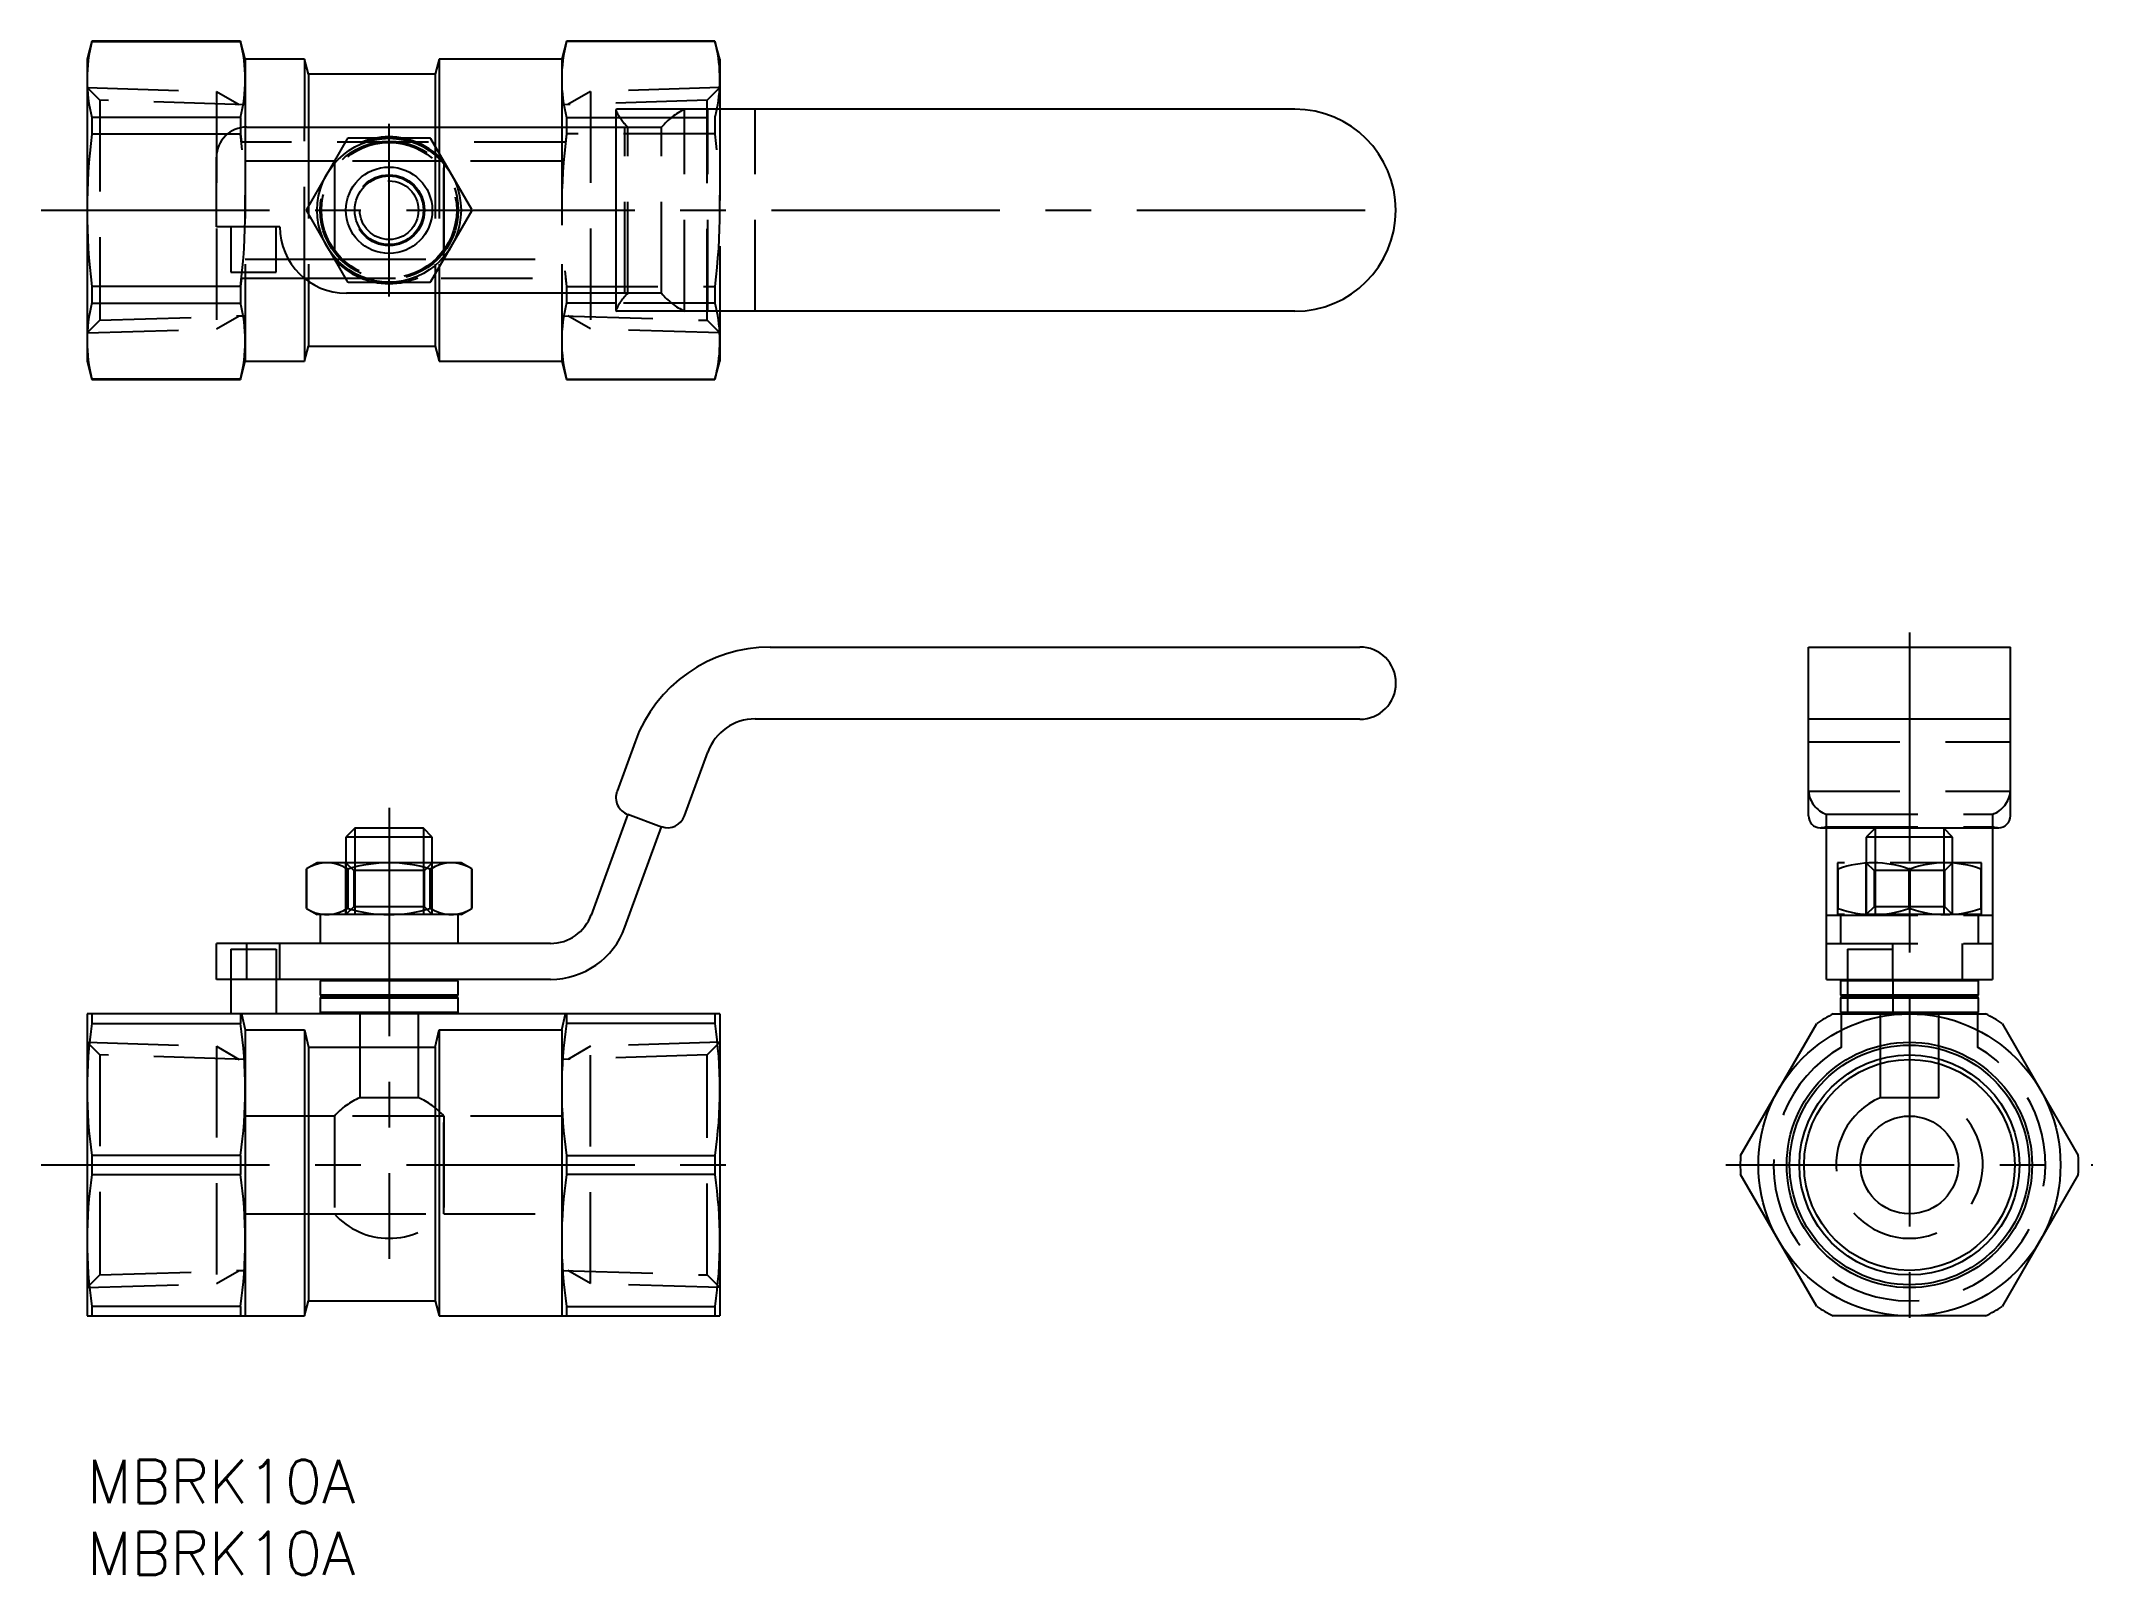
# Model space of a CAD drawing. Extents: x -3 to 139, y -8 to 99.
import ezdxf

# ---------------------------------------------------------------- set-up
doc = ezdxf.new("R2010")
doc.units = 0
doc.header["$LTSCALE"] = 0.5
doc.linetypes.add('CENTER', pattern=[50.8, 31.75, -6.35, 6.35, -6.35])
doc.linetypes.add('DASHED', pattern=[19.05, 12.7, -6.35])
for name, color, linetype in [('MSM_CENTER', 1, 'CENTER'), ('MSM_CONTINUOUS', 7, 'CONTINUOUS'), ('MSM_DASHED', 4, 'DASHED'), ('MSM_NARROW', 5, 'CONTINUOUS'), ('MSM_PART_NUMBER', 7, 'CONTINUOUS')]:
    doc.layers.add(name, color=color, linetype=linetype)
doc.styles.get("Standard").update_dxf_attribs({"font": 'txt.shx', "height": 3, "bigfont": 'bigfont.shx'})

msp = doc.modelspace()

# ---------------------------------------------------------------- linework, layer by layer
at = {"layer": 'MSM_CENTER'}
for p, q in [((21, 80.86), (21, 92.86)), ((-3.2, 86.86), (92, 86.86)), ((126.71, 57.5), (126.71, 9)), ((21, 45.33), (21, 13.98)), ((-3.2, 20.5), (46.2, 20.5)), ((113.95, 20.5), (139.47, 20.5))]:
    msp.add_line(p, q, dxfattribs=at)
at = {"layer": 'MSM_CONTINUOUS'}
for p, q in [((0.34, 98.62), (0, 97.36)), ((10.66, 98.62), (0.34, 98.62)), ((0.34, 98.62), (0.34, 98.6)), ((0.34, 98.6), (10.66, 98.6)), ((11, 97.36), (10.66, 98.62)), ((10.66, 98.62), (10.66, 98.6)), ((33.34, 98.62), (33, 97.36)), ((43.66, 98.62), (33.34, 98.62)), ((33.34, 98.62), (33.34, 98.6)), ((43.66, 98.6), (33.34, 98.6)), ((44, 97.36), (43.66, 98.62)), ((43.66, 98.62), (43.66, 98.6)), ((0, 97.36), (0, 76.36)), ((15.12, 97.36), (11, 97.36)), ((11, 97.36), (11, 92.63)), ((15.4, 96.31), (15.12, 97.36)), ((15.12, 97.36), (15.12, 92.64)), ((24.48, 97.36), (24.2, 96.31)), ((33, 97.36), (24.48, 97.36)), ((24.48, 97.36), (24.48, 92.64)), ((33, 97.36), (33, 92.64)), ((44, 97.36), (44, 93.89)), ((24.2, 96.31), (15.4, 96.31)), ((15.4, 96.31), (15.4, 92.64)), ((24.2, 96.31), (24.2, 92.64)), ((10.66, 93.31), (0.34, 93.31)), ((0.34, 93.31), (0.34, 92.16)), ((10.66, 93.31), (10.66, 92.59)), ((33.34, 93.31), (36.77, 93.31)), ((33.34, 93.31), (33.34, 92.64)), ((36.77, 93.81), (36.77, 79.91)), ((83.98, 93.89), (36.85, 93.89)), ((0.34, 92.16), (9.76, 92.16)), ((11.1, 92.64), (36.77, 92.64)), ((18.09, 91.82), (15.25, 86.9)), ((23.84, 91.86), (18.16, 91.86)), ((26.75, 86.9), (23.91, 91.82)), ((9, 85.71), (9, 90.54)), ((13.41, 85.71), (9, 85.71)), ((10, 85.71), (10, 82.56)), ((13.15, 82.56), (13.15, 85.71)), ((15.25, 86.82), (18.09, 81.9)), ((23.91, 81.9), (26.75, 86.82)), ((0.34, 81.56), (0.34, 80.41)), ((10.66, 81.56), (0.34, 81.56)), ((10, 82.56), (13.15, 82.56)), ((10.73, 82.14), (10.66, 81.56)), ((10.66, 81.56), (10.66, 80.41)), ((10.73, 82.14), (15.1, 82.14)), ((11, 82.14), (11, 76.36)), ((15.12, 82.12), (15.12, 76.36)), ((15.4, 81.91), (15.4, 77.41)), ((18.16, 81.86), (23.84, 81.86)), ((0.34, 80.41), (10.66, 80.41)), ((36.77, 81.09), (18.03, 81.09)), ((24.2, 81.09), (24.2, 77.41)), ((24.48, 81.09), (24.48, 76.36)), ((33, 81.09), (33, 76.36)), ((33.34, 81.09), (33.34, 80.41)), ((36.77, 80.41), (33.34, 80.41)), ((83.98, 79.84), (36.85, 79.84)), ((44, 79.84), (44, 76.36)), ((15.12, 76.36), (15.4, 77.41)), ((15.4, 77.41), (24.2, 77.41)), ((24.2, 77.41), (24.48, 76.36)), ((0, 76.36), (0.34, 75.1)), ((10.66, 75.1), (11, 76.36)), ((11, 76.36), (15.12, 76.36)), ((24.48, 76.36), (33, 76.36)), ((33, 76.36), (33.34, 75.1)), ((43.66, 75.1), (44, 76.36)), ((0.34, 75.12), (0.34, 75.1)), ((10.66, 75.12), (0.34, 75.12)), ((0.34, 75.1), (10.66, 75.1)), ((10.66, 75.12), (10.66, 75.1)), ((33.34, 75.12), (33.34, 75.1)), ((33.34, 75.12), (43.66, 75.12)), ((33.34, 75.1), (43.66, 75.1)), ((43.66, 75.12), (43.66, 75.1)), ((47.5, 56.5), (88.5, 56.5)), ((119.69, 44.76), (119.69, 56.5)), ((119.69, 56.5), (133.74, 56.5)), ((133.74, 44.76), (133.74, 56.5)), ((46.45, 51.5), (88.5, 51.5)), ((119.69, 51.5), (133.74, 51.5)), ((38.1, 49.92), (36.85, 46.47)), ((41.55, 44.76), (43.16, 49.2)), ((37.59, 44.87), (35.05, 37.87)), ((37.59, 44.87), (39.94, 44.01)), ((18.61, 43.9), (18, 43.29)), ((18, 43.29), (18, 41.5)), ((24, 43.29), (18, 43.29)), ((23.39, 43.9), (18.61, 43.9)), ((24, 43.29), (23.39, 43.9)), ((24, 41.5), (24, 43.29)), ((37.4, 37.02), (39.94, 44.01)), ((120.51, 43.94), (132.91, 43.94)), ((120.94, 33.4), (120.94, 43.94)), ((132.49, 43.94), (132.49, 33.4)), ((16, 41.5), (15.25, 41.07)), ((26, 41.5), (16, 41.5)), ((26.75, 41.07), (26, 41.5)), ((15.25, 41.07), (15.25, 38.33)), ((15.25, 38.33), (15.25, 41.07)), ((18.09, 41.07), (18.09, 38.33)), ((18.16, 41.07), (18.09, 41.07)), ((18.16, 38.33), (18.16, 41.07)), ((23.91, 41.07), (23.84, 41.07)), ((23.84, 41.07), (23.84, 38.33)), ((23.91, 38.33), (23.91, 41.07)), ((26.75, 38.33), (26.75, 41.07)), ((26.75, 41.07), (26.75, 38.33)), ((15.25, 38.33), (16, 37.9)), ((26, 37.9), (16, 37.9)), ((16.2, 37.9), (16.2, 35.9)), ((18.16, 38.33), (18.09, 38.33)), ((23.91, 38.33), (23.84, 38.33)), ((25.8, 35.9), (25.8, 37.9)), ((26, 37.9), (26.75, 38.33)), ((9, 33.4), (9, 35.9)), ((32.23, 35.9), (9, 35.9)), ((13.41, 33.4), (13.41, 35.9)), ((10, 35.5), (10, 31)), ((10, 35.5), (13.15, 35.5)), ((13.15, 35.5), (13.15, 31)), ((10, 33.4), (9, 33.4)), ((32.23, 33.4), (13.15, 33.4)), ((16.3, 33.4), (16.2, 33.3)), ((16.2, 33.3), (16.2, 32.3)), ((25.8, 33.3), (16.2, 33.3)), ((25.8, 33.3), (25.7, 33.4)), ((25.8, 32.3), (25.8, 33.3)), ((120.94, 33.4), (132.49, 33.4)), ((122.01, 33.4), (121.91, 33.3)), ((131.51, 33.3), (121.91, 33.3)), ((121.91, 33.3), (121.91, 32.3)), ((131.51, 33.3), (131.41, 33.4)), ((131.51, 32.3), (131.51, 33.3)), ((16.2, 32.3), (16.3, 32.2)), ((25.8, 32.3), (16.2, 32.3)), ((16.3, 32.2), (16.2, 32.1)), ((16.2, 32.1), (16.2, 31.1)), ((25.8, 32.1), (16.2, 32.1)), ((25.7, 32.2), (16.3, 32.2)), ((25.7, 32.2), (25.8, 32.3)), ((25.8, 32.1), (25.7, 32.2)), ((25.8, 31.1), (25.8, 32.1)), ((121.91, 32.3), (122.01, 32.2)), ((131.51, 32.3), (121.91, 32.3)), ((122.01, 32.2), (121.91, 32.1)), ((131.51, 32.1), (121.91, 32.1)), ((121.91, 32.1), (121.91, 31.1)), ((131.41, 32.2), (122.01, 32.2)), ((131.41, 32.2), (131.51, 32.3)), ((131.51, 32.1), (131.41, 32.2)), ((131.51, 31.1), (131.51, 32.1)), ((0, 31), (0, 10)), ((44, 31), (0, 31)), ((0.34, 31), (0.34, 30.34)), ((0.34, 30.34), (10.66, 30.34)), ((10.66, 31), (10.66, 30.34)), ((10.73, 31), (11, 29.88)), ((16.2, 31.1), (16.3, 31)), ((25.8, 31.1), (16.2, 31.1)), ((25.7, 31), (25.8, 31.1)), ((33, 29.88), (33.27, 31)), ((33.34, 31), (33.34, 30.34)), ((43.66, 30.34), (33.34, 30.34)), ((43.66, 31), (43.66, 30.34)), ((44, 31), (44, 10)), ((114.97, 21.16), (120.26, 30.34)), ((121.41, 31), (132.01, 31)), ((121.91, 31.1), (122.01, 31)), ((131.51, 31.1), (121.91, 31.1)), ((131.41, 31), (131.51, 31.1)), ((133.16, 30.34), (138.45, 21.16)), ((11, 29.88), (15.12, 29.88)), ((11, 29.88), (11, 10)), ((15.12, 29.88), (15.4, 28.68)), ((15.12, 29.88), (15.12, 10)), ((15.4, 28.68), (24.2, 28.68)), ((15.4, 28.68), (15.4, 11.05)), ((24.2, 28.68), (24.48, 29.88)), ((24.2, 28.68), (24.2, 11.05)), ((24.48, 29.88), (33, 29.88)), ((24.48, 29.88), (24.48, 10)), ((33, 29.88), (33, 10)), ((10.66, 21.16), (0.34, 21.16)), ((0.34, 21.16), (0.34, 19.84)), ((10.66, 21.16), (10.66, 19.84)), ((33.34, 21.16), (43.66, 21.16)), ((33.34, 21.16), (33.34, 19.84)), ((43.66, 21.16), (43.66, 19.84)), ((0.34, 19.84), (10.66, 19.84)), ((43.66, 19.84), (33.34, 19.84)), ((120.26, 10.66), (114.97, 19.84)), ((138.45, 19.84), (133.16, 10.66)), ((0, 10), (15.12, 10)), ((0.34, 10.66), (0.34, 10)), ((10.66, 10.66), (0.34, 10.66)), ((10.66, 10.66), (10.66, 10)), ((15.12, 10), (15.4, 11.05)), ((15.4, 11.05), (24.2, 11.05)), ((24.2, 11.05), (24.48, 10)), ((24.48, 10), (44, 10)), ((33.34, 10.66), (33.34, 10)), ((33.34, 10.66), (43.66, 10.66)), ((43.66, 10.66), (43.66, 10)), ((132.01, 10), (121.41, 10))]:
    msp.add_line(p, q, dxfattribs=at)
for centre, radius in [((21, 86.86), 5), ((21, 86.86), 3), ((126.71, 20.5), 10.5), ((126.71, 20.5), 8.53), ((126.71, 20.5), 7.65), ((126.71, 20.5), 7.33), ((126.71, 20.5), 3.4)]:
    msp.add_circle(centre, radius, dxfattribs=at)
for centre, radius, start, end in [((10.55, 95.95), 10.55, 165.4682, 194.5318), ((0.45, 95.95), 10.55, 345.4682, 14.5318), ((43.55, 95.95), 10.55, 165.4682, 194.5318), ((33.45, 95.95), 10.55, 348.6978, 14.5318), ((36.85, 93.81), 0.0754, 90, 180), ((83.98, 86.86), 7.02, 270, 90), ((41.71, 86.86), 41.71, 172.7047, 187.2953), ((11.1, 90.54), 2.1, 90, 180), ((21, 86.86), 5.75, 119.5918, 120.4082), ((21, 86.86), 5.75, 59.5918, 60.4082), ((18.03, 85.71), 4.62, 180, 270), ((21, 86.86), 5.75, 179.5918, 180.4082), ((21, 86.86), 5.75, 359.5918, 0.4082), ((21, 86.86), 5.75, 239.5918, 240.4082), ((21, 86.86), 5.75, 299.5918, 300.4082), ((10.55, 77.77), 10.55, 165.4682, 194.5318), ((0.45, 77.77), 10.55, 345.4682, 14.5318), ((43.55, 77.77), 10.55, 165.4682, 194.5318), ((36.85, 79.91), 0.0754, 180, 270), ((33.45, 77.77), 10.55, 345.4682, 11.3022), ((47.5, 46.5), 10, 90, 160), ((88.5, 53.99), 2.51, 270, 90), ((46.45, 48), 3.5, 90, 160), ((38.02, 46.04), 1.25, 160, 250), ((40.37, 45.19), 1.25, 250, 340), ((120.51, 44.76), 0.822, 180, 270), ((132.91, 44.76), 0.822, 270, 0), ((16.67, 38.96), 2.54, 56.0785, 116.0785), ((21, 31.97), 9.53, 72.6586, 107.3414), ((25.33, 38.96), 2.54, 63.9215, 123.9215), ((16.67, 40.44), 2.54, 243.9215, 303.9215), ((21, 47.43), 9.53, 252.6586, 287.3414), ((25.33, 40.44), 2.54, 236.0785, 296.0785), ((32.23, 38.9), 3, 270, 340), ((32.23, 38.9), 5.5, 270, 340), ((31.32, 25.75), 31.32, 171.58, 188.42), ((-20.32, 25.75), 31.32, 351.58, 8.42), ((64.32, 25.75), 31.32, 171.58, 188.42), ((12.68, 25.75), 31.32, 351.58, 8.42), ((126.71, 20.5), 11.76, 116.7655, 123.2345), ((126.71, 20.5), 11.76, 56.7655, 63.2345), ((126.71, 20.5), 11.76, 176.7655, 183.2345), ((126.71, 20.5), 11.76, 356.7655, 3.2345), ((31.32, 15.25), 31.32, 171.58, 188.42), ((-20.32, 15.25), 31.32, 351.58, 8.42), ((64.32, 15.25), 31.32, 171.58, 188.42), ((12.68, 15.25), 31.32, 351.58, 8.42), ((126.71, 20.5), 11.76, 236.7655, 243.2345), ((126.71, 20.5), 11.76, 296.7655, 303.2345)]:
    msp.add_arc(centre, radius, start, end, dxfattribs=at)
at = {"layer": 'MSM_DASHED'}
for p, q in [((0.88, 94.51), (0, 95.39)), ((0, 95.39), (9, 95.11)), ((11, 94.19), (0.88, 94.51)), ((0.88, 94.51), (0.88, 79.21)), ((9, 95.11), (9, 78.61)), ((9, 95.11), (10.57, 94.2)), ((43.12, 94.51), (33, 94.19)), ((35, 95.11), (33.43, 94.2)), ((44, 95.39), (35, 95.11)), ((35, 95.11), (35, 78.61)), ((44, 95.39), (43.12, 94.51)), ((43.12, 79.21), (43.12, 94.51)), ((36.77, 93.31), (43.66, 93.31)), ((41.55, 79.84), (41.55, 93.89)), ((43.16, 79.84), (43.16, 93.89)), ((43.66, 93.31), (43.66, 92.16)), ((44, 93.89), (44, 79.84)), ((46.45, 79.84), (46.45, 93.89)), ((9.76, 92.16), (10.66, 92.16)), ((10.66, 92.59), (10.66, 92.16)), ((10.66, 92.16), (10.73, 91.59)), ((33.27, 91.59), (10.73, 91.59)), ((11, 92.63), (11, 82.14)), ((15.12, 82.14), (15.12, 92.64)), ((15.4, 92.64), (15.4, 81.91)), ((24.2, 92.64), (24.2, 81.09)), ((24.48, 92.64), (24.48, 81.09)), ((33, 92.64), (33, 81.09)), ((33.34, 92.16), (33.27, 91.59)), ((33.34, 92.64), (33.34, 92.16)), ((43.66, 92.16), (33.34, 92.16)), ((36.77, 92.64), (39.94, 92.64)), ((37.4, 81.09), (37.4, 92.64)), ((37.59, 81.09), (37.59, 92.64)), ((39.94, 81.09), (39.94, 92.64)), ((17.2, 90.26), (11, 90.26)), ((17.2, 90.26), (17.2, 83.46)), ((24.8, 90.26), (17.2, 90.26)), ((17.2, 90.26), (17.2, 83.46)), ((33, 90.26), (24.8, 90.26)), ((24.8, 90.26), (24.8, 83.46)), ((24.8, 83.46), (24.8, 90.26)), ((11, 83.46), (17.2, 83.46)), ((17.2, 83.46), (24.8, 83.46)), ((24.8, 83.46), (33, 83.46)), ((15.1, 82.14), (33.27, 82.14)), ((33.27, 82.14), (33.34, 81.56)), ((33.34, 81.56), (33.34, 81.09)), ((33.34, 81.56), (43.66, 81.56)), ((43.66, 81.56), (43.66, 80.41)), ((39.94, 81.09), (36.77, 81.09)), ((43.66, 80.41), (36.77, 80.41)), ((0, 78.33), (0.88, 79.21)), ((0, 78.33), (9, 78.61)), ((0.88, 79.21), (11, 79.53)), ((9, 78.61), (10.57, 79.52)), ((33, 79.53), (43.12, 79.21)), ((35, 78.61), (33.43, 79.52)), ((44, 78.33), (35, 78.61)), ((43.12, 79.21), (44, 78.33)), ((119.69, 49.92), (133.74, 49.92)), ((119.69, 46.47), (133.74, 46.47)), ((120.94, 44.87), (132.49, 44.87)), ((120.94, 43.94), (120.94, 44.87)), ((132.49, 44.87), (132.49, 43.94)), ((120.94, 44.01), (132.49, 44.01)), ((124.32, 43.9), (123.71, 43.29)), ((129.71, 43.29), (123.71, 43.29)), ((123.71, 43.29), (123.71, 37.9)), ((129.1, 43.9), (124.32, 43.9)), ((124.32, 43.9), (124.32, 41.5)), ((129.71, 43.29), (129.1, 43.9)), ((129.1, 43.9), (129.1, 41.5)), ((129.71, 37.9), (129.71, 43.29)), ((18, 41.5), (18, 37.9)), ((18, 41.5), (18.54, 40.96)), ((18.61, 41.5), (18.61, 37.9)), ((23.39, 41.5), (23.39, 37.9)), ((23.46, 40.96), (24, 41.5)), ((24, 37.9), (24, 41.5)), ((121.71, 41.5), (121.71, 37.9)), ((131.71, 41.5), (121.71, 41.5)), ((123.71, 41.5), (124.25, 40.96)), ((124.32, 41.5), (124.32, 37.9)), ((129.1, 41.5), (129.1, 37.9)), ((129.17, 40.96), (129.71, 41.5)), ((131.71, 37.9), (131.71, 41.5)), ((18.54, 40.96), (18.54, 38.44)), ((23.46, 40.96), (18.54, 40.96)), ((23.46, 38.44), (23.46, 40.96)), ((121.75, 41.07), (121.71, 41.07)), ((121.75, 38.33), (121.75, 41.07)), ((124.25, 40.96), (124.25, 38.44)), ((129.17, 40.96), (124.25, 40.96)), ((126.75, 41.07), (126.67, 41.07)), ((126.67, 41.07), (126.67, 38.33)), ((126.75, 38.33), (126.75, 41.07)), ((129.17, 38.44), (129.17, 40.96)), ((131.71, 41.07), (131.67, 41.07)), ((131.67, 41.07), (131.67, 38.33)), ((18.54, 38.44), (18, 37.9)), ((24, 37.9), (18, 37.9)), ((23.46, 38.44), (18.54, 38.44)), ((24, 37.9), (23.46, 38.44)), ((120.94, 37.87), (132.49, 37.87)), ((121.75, 38.33), (121.71, 38.33)), ((131.71, 37.9), (121.71, 37.9)), ((121.91, 37.9), (121.91, 35.9)), ((124.25, 38.44), (123.71, 37.9)), ((129.71, 37.9), (123.71, 37.9)), ((129.17, 38.44), (124.25, 38.44)), ((126.75, 38.33), (126.67, 38.33)), ((129.71, 37.9), (129.17, 38.44)), ((131.51, 35.9), (131.51, 37.9)), ((131.71, 38.33), (131.67, 38.33)), ((11.1, 33.4), (11.1, 35.9)), ((120.94, 35.9), (132.49, 35.9)), ((125.56, 33.4), (125.56, 35.9)), ((130.39, 33.4), (130.39, 35.9)), ((122.41, 35.5), (122.41, 31)), ((122.41, 35.5), (125.56, 35.5)), ((13.15, 33.4), (10, 33.4)), ((125.56, 33.4), (125.56, 31)), ((18.96, 31), (18.96, 25.17)), ((18.96, 31), (18.96, 25.17)), ((23.04, 25.17), (23.04, 31)), ((23.04, 25.17), (23.04, 31)), ((121.99, 28.68), (121.99, 31)), ((124.67, 31), (124.67, 25.17)), ((124.67, 31), (124.67, 25.17)), ((128.75, 25.17), (128.75, 31)), ((128.75, 25.17), (128.75, 31)), ((131.44, 31), (131.44, 28.68)), ((0.88, 28.15), (0, 29.03)), ((0, 29.03), (9, 28.75)), ((9, 28.75), (9, 12.25)), ((9, 28.75), (10.57, 27.84)), ((35, 28.75), (33.43, 27.84)), ((44, 29.03), (35, 28.75)), ((35, 12.25), (35, 28.75)), ((44, 29.03), (43.12, 28.15)), ((11, 27.83), (0.88, 28.15)), ((0.88, 28.15), (0.88, 12.85)), ((43.12, 28.15), (33, 27.83)), ((43.12, 12.85), (43.12, 28.15)), ((23.04, 25.17), (18.96, 25.17)), ((23.04, 25.17), (18.96, 25.17)), ((128.75, 25.17), (124.67, 25.17)), ((128.75, 25.17), (124.67, 25.17)), ((17.2, 23.9), (11, 23.9)), ((17.2, 23.9), (17.2, 17.1)), ((24.8, 23.9), (17.2, 23.9)), ((17.2, 23.9), (17.2, 17.1)), ((33, 23.9), (24.8, 23.9)), ((24.8, 23.9), (24.8, 17.1)), ((24.8, 17.1), (24.8, 23.9)), ((11, 17.1), (17.2, 17.1)), ((17.2, 17.1), (24.8, 17.1)), ((24.8, 17.1), (33, 17.1)), ((0, 11.97), (0.88, 12.85)), ((0.88, 12.85), (11, 13.17)), ((9, 12.25), (10.57, 13.16)), ((33, 13.17), (43.12, 12.85)), ((35, 12.25), (33.43, 13.16)), ((43.12, 12.85), (44, 11.97)), ((0, 11.97), (9, 12.25)), ((44, 11.97), (35, 12.25))]:
    msp.add_line(p, q, dxfattribs=at)
for radius in [4.8, 4.7, 2.46, 2.04, 2.04]:
    msp.add_circle((21, 86.86), radius, dxfattribs=at)
for centre, radius, start, end in [((40.19, 95.33), 3.74, 203.9568, 226.0432), ((43.79, 89.36), 5.05, 116.3498, 139.5733), ((33.45, 95.95), 10.55, 345.4682, 348.6978), ((-30.71, 86.86), 41.71, 352.7047, 7.2953), ((21, 86.86), 5.1, 41.8103, 138.1897), ((21, 86.86), 5.1, 41.8103, 138.1897), ((74.71, 86.86), 41.71, 172.7047, 187.2953), ((2.29, 86.86), 41.71, 352.7047, 7.2953), ((21, 86.86), 5.1, 221.8103, 318.1897), ((21, 86.86), 5.1, 221.8103, 318.1897), ((40.19, 78.39), 3.74, 133.9568, 156.0432), ((43.79, 84.36), 5.05, 220.4267, 243.6502), ((33.45, 77.77), 10.55, 11.3022, 14.5318), ((121.57, 46.65), 1.89, 185.4848, 250.4384), ((131.85, 46.65), 1.89, 289.5616, 354.5152), ((120.49, 45.27), 1.33, 270.592, 289.408), ((132.93, 45.27), 1.33, 250.592, 269.408), ((124.21, 34.3), 7.2, 70.0263, 109.9737), ((129.21, 34.3), 7.2, 70.0263, 109.9737), ((124.21, 45.1), 7.2, 250.0263, 289.9737), ((129.21, 45.1), 7.2, 250.0263, 289.9737), ((126.71, 20.5), 9.45, 120, 60), ((21, 20.5), 5.1, 113.5782, 138.1897), ((21, 20.5), 5.1, 113.5782, 138.1897), ((21, 20.5), 5.1, 41.8103, 66.4218), ((21, 20.5), 5.1, 41.8103, 66.4218), ((126.71, 20.5), 5.1, 113.5782, 66.4218), ((126.71, 20.5), 5.1, 113.5782, 66.4218), ((21, 20.5), 5.1, 221.8103, 318.1897), ((21, 20.5), 5.1, 221.8103, 318.1897)]:
    msp.add_arc(centre, radius, start, end, dxfattribs=at)
at = {"layer": 'MSM_NARROW', "linetype": 'DASHED'}
for p, q in [((18.61, 43.9), (18.61, 41.5)), ((23.39, 43.9), (23.39, 41.5)), ((18, 37.9), (18, 41.5)), ((24, 37.9), (24, 41.5)), ((123.71, 37.9), (123.71, 41.5)), ((129.71, 37.9), (129.71, 41.5))]:
    msp.add_line(p, q, dxfattribs=at)
at = {"layer": 'MSM_NARROW'}
for centre, radius in [((21, 86.86), 2.39), ((126.71, 20.5), 8.33)]:
    msp.add_circle(centre, radius, dxfattribs=at)

# ---------------------------------------------------------------- texts
at = {"layer": 'MSM_PART_NUMBER'}
for p in [(0, -3), (0, -8)]:
    msp.add_text('MBRK10A', height=3, dxfattribs=at).set_placement(p)

doc.saveas('drawing.dxf')
